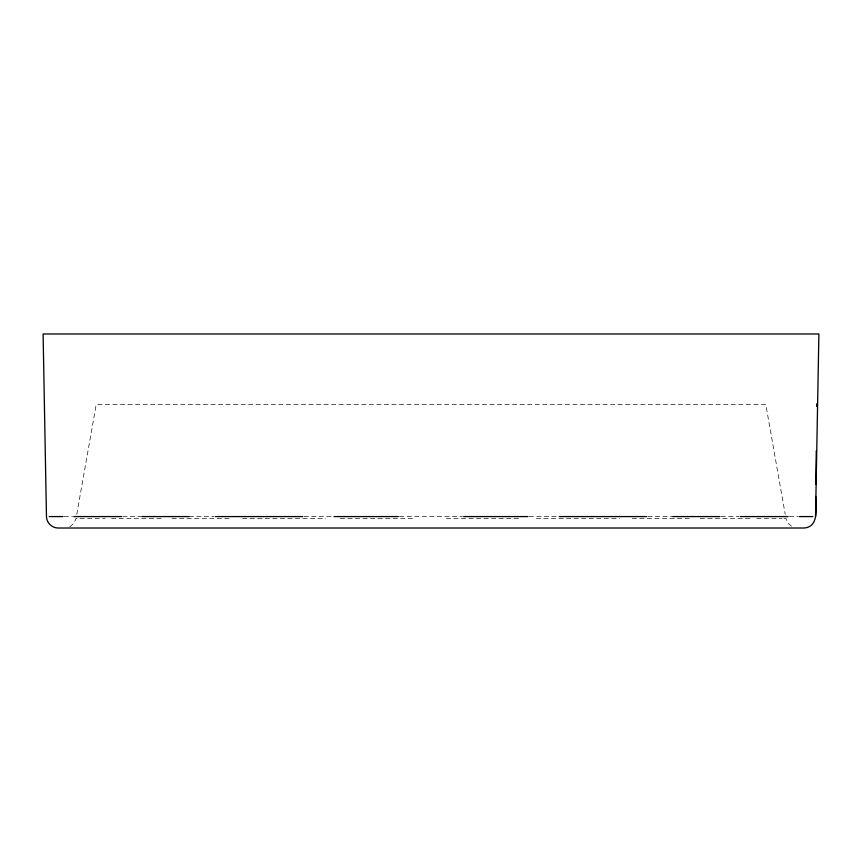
<?xml version="1.0" encoding="UTF-8"?>
<svg xmlns="http://www.w3.org/2000/svg" width="862" height="862" viewBox="0 0 862 862"><rect width="100%" height="100%" fill="white"/><g stroke="black" fill="none" stroke-linecap="round" stroke-linejoin="round"><path stroke-width="0.65" stroke-dasharray="4.31 3.23" d="M76.75 514.431L96.188 404.612L765.812 404.612L785.25 514.431M69.811 526.779L73.916 523.331L76.05 518.396L78.011 518.396M64.219 516.575L72.677 516.575M122.76 516.575L142.079 516.575M189.209 516.575L214.196 516.575M304.103 516.575L334.014 516.575M399.591 516.575L462.409 516.575M529.257 516.575L557.897 516.575M647.804 516.575L672.791 516.575M721.128 516.575L739.24 516.575M789.323 516.575L797.781 516.575M79.983 518.396L105.229 518.396M111.597 518.396L161.776 518.396M171.98 518.396L229.798 518.396M242.567 518.396L325.653 518.396M340.339 518.396L415.721 518.396M446.279 518.396L521.661 518.396M536.347 518.396L619.433 518.396M632.202 518.396L690.02 518.396M700.224 518.396L750.403 518.396M756.771 518.396L782.017 518.396M783.989 518.396L785.95 518.396L788.083 523.331L792.189 526.779"/><path stroke-width="1.29" d="M815.538 516.575L818.9 333.982L43.1 333.982L46.462 516.575C46.537 522.728 51.935 528.05 58.099 528.018L803.901 528.018C819.579 527.21 815.754 506.597 815.754 496.437M815.894 484.358L816.26 450.794M816.745 406.487L816.777 403.804M49.231 516.575L62.991 516.575M73.873 516.575L121.553 516.575M142.079 516.575L189.209 516.575M215.478 516.575L302.777 516.575M334.014 516.575L398.363 516.575M463.637 516.575L527.986 516.575M559.222 516.575L646.522 516.575M672.791 516.575L719.921 516.575M740.447 516.575L788.127 516.575M799.009 516.575L812.769 516.575"/></g></svg>
